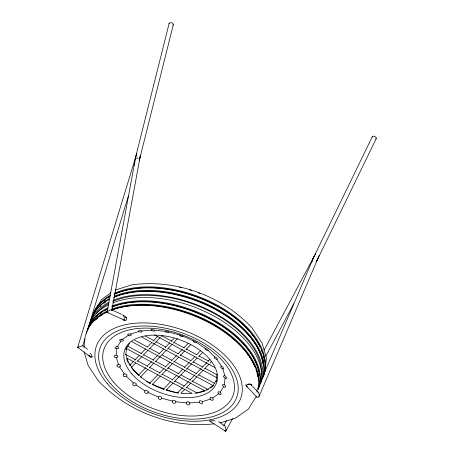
<?xml version="1.0" encoding="UTF-8"?>
<svg xmlns="http://www.w3.org/2000/svg" width="454" height="454" viewBox="0 0 454 454"><rect width="100%" height="100%" fill="white"/><g stroke="black" fill="none" stroke-linecap="round" stroke-linejoin="round"><path stroke-width="0.68" d="M168.74 332.027L168.366 332.481A1.85 1.067 19.9 0 1 166.243 332.254C163.287 330.563 168.059 331.153 168.74 332.027L179.466 334.956L180.102 335.869A1.85 1.067 19.9 0 0 182.264 336.459L182.905 336.034L179.466 334.956M134.515 165.358L134.611 163.372M83.984 347.372L85.193 336.295L86.362 332.952A90.647 52.38 19.9 0 1 107.507 311.728M117.404 357.133L115.078 357.468L113.954 356.708L114.47 355.788L116.093 355.147L116.809 348.593L118.329 348.428A1.85 1.067 19.9 0 0 118.477 347.111L117.472 346.595L116.235 346.748M126.587 347.679L125.86 354.341L128.181 362.02M216.093 381.78L216.893 374.448M224.367 384.561L222.942 384.447A1.85 1.067 19.9 0 0 222.801 385.769L224.645 387.222L225.678 387.063L225.246 385.491L224.367 384.561L225.082 378.012L224.032 377.348A1.85 1.067 19.9 0 1 223.612 375.923C224.94 374.664 227.715 378.29 225.99 378.488M246.533 385.577L246.641 386.32L247.441 386.842M265.034 371.372L266.453 357.951L262.049 342.991L251.839 327.612C221.688 295.531 175.511 278.898 131.836 284.857L115.265 290.066M134.685 162.782L134.917 161.017A66.494 53.322 39.8 0 1 136.819 153.429M161.703 398.203L161.17 397.006A1.85 1.067 19.9 0 0 159.013 396.416C156.006 397.988 160.954 401.625 161.703 398.203L172.435 401.126C171.686 405.178 178.263 403.021 175.034 400.627A1.85 1.067 19.9 0 0 172.912 400.4L172.435 401.126M122.676 314.781L124.646 317.755L124.839 319.599L124.396 320.138L107.07 312.437L134.917 161.017M111.843 310.405L140.326 155.694M135.207 158.792L169.126 23.404M139.418 159.973L173.337 24.584M107.07 312.437C107.916 310.876 110.067 309.719 111.826 309.946L121.644 314.31M136.058 155.875L77.696 347.321L90.579 357.088L91.924 357.258L92.457 356.418M84.813 338.894L82.719 345.715L77.696 347.321L78.292 347.009M87.701 329.417L128.368 196.026M311.694 262.435L312.431 260.273A66.494 52.539 44 0 1 315.746 253.446M209.583 420.574L209.47 420.977L225.644 431.3L226.047 429.546L224.946 426.034L218.425 421.596M245.983 385.616L256.782 397.131C259.631 398.765 259.938 393.385 258.093 392.16L252.583 386.286M256.527 391.234L313.402 257.946M258.905 396.756L318.169 257.872M372.257 136.796L313.095 258.536A2.185 1.3 25.9 0 1 313.578 258.037M317.096 260.278L376.258 138.538M123.392 374.669C121.978 377.121 126.626 377.359 126.961 375.316A1.85 1.067 19.9 0 0 125.537 373.971L124.317 373.954L123.397 374.664M148.163 391.609C148.22 395.86 141.676 391.802 145.91 390.395A1.85 1.067 19.9 0 1 147.959 391.303L148.157 391.603M226.518 420.591L223.85 425.585L224.327 425.421M264.188 349.977L314.531 255.619M225.854 431.113L232.51 418.639M265.789 356.259L293.744 303.862M94.262 311.245L101.588 299.47L110.963 292.813M117.472 346.595L120.94 341.022L122.563 341.13A1.85 1.067 19.9 0 0 123.261 340.012L122.472 339.405L121.269 339.388M125.73 349.58L129.606 343.349M213.147 385.44L216.32 380.339M220.235 392.137L218.714 391.745A1.85 1.067 19.9 0 0 218.016 392.869L219.611 394.583L220.945 394.713L221.109 393.68L220.235 392.137L223.703 386.564M255.891 397.114L248.378 409.082L235.541 418.083L220.462 422.861M193.086 340.687L193.319 341.573A1.85 1.067 19.9 0 0 195.368 342.486L196.372 342.185L182.905 336.164M117.331 365.01C115.288 367.184 119.72 367.78 120.605 366.123A1.85 1.067 19.9 0 0 119.652 364.687L118.426 364.477L117.336 365.005M136.007 384.969C133.646 387.96 130.758 382.665 134.492 382.733A1.85 1.067 19.9 0 1 136.285 383.902L136.007 384.969L144.94 390.781M130.202 364.823L133.629 361.276M134.611 360.26L139.02 355.698M140.978 353.672L145.388 349.109M147.346 347.083L151.749 342.52M153.219 340.999L157.629 336.437M131.268 367.587L135.678 363.024M137.142 361.503L142.04 356.43M143.021 355.42L147.919 350.346M148.901 349.33L160.166 337.674M161.142 336.658L162.123 335.642M138.311 375.367L145.643 367.78M147.113 366.259L151.511 361.707M152.975 360.192L157.861 355.13M158.838 354.12L163.729 349.064M165.194 347.543L169.592 342.991M171.056 341.47L173.99 338.434M140.36 377.115L147.686 369.522M149.156 368.007L154.042 362.945M155.018 361.934L166.26 350.301M167.237 349.285L172.123 344.228M173.105 343.218L177.503 338.661M149.644 383.324L157.952 374.726M159.416 373.211L163.815 368.659M165.279 367.138L170.165 362.082M171.629 360.567L176.515 355.51M177.979 353.995L182.377 349.444M183.842 347.923L188.24 343.372M152.175 384.561L160.483 375.963M161.459 374.953L166.346 369.897M167.322 368.886L172.696 363.325M173.672 362.309L178.558 357.253M180.022 355.737L184.909 350.681M185.885 349.671L190.771 344.614M163.275 389.265L170.602 381.683M172.072 380.163L176.958 375.106M177.934 374.096L182.82 369.034M184.284 367.519L189.17 362.462M190.635 360.941L195.033 356.39M196.503 354.875L200.413 350.829M166.295 390.003L173.139 382.921M174.115 381.91L185.351 370.277M186.327 369.261L191.707 363.699M192.683 362.689L197.081 358.138M198.546 356.617L202.456 352.571M177.599 392.841L182.497 387.767M183.478 386.757L188.376 381.683M189.846 380.163L194.743 375.095M195.719 374.079L201.111 368.506M202.087 367.49L206.984 362.423M207.966 361.407L209.924 359.381M181.112 393.062L184.54 389.515M186.009 387.994L190.907 382.921M191.889 381.91L196.786 376.837M197.768 375.827L203.154 370.248M204.13 369.233L209.027 364.165M210.009 363.149L211.479 361.628M245.512 385.111L250.398 384.243L251.664 385.31M250.744 384.328L250.392 384.521M122.472 339.405L128.454 335.188L130.071 335.557A1.85 1.067 19.9 0 0 131.274 334.712C130.922 332.89 125.633 334.462 128.454 335.188M117.41 357.133L117.665 356.952A1.85 1.067 19.9 0 0 117.245 355.527L116.093 355.147M206.621 389.969L213.335 385.247M212.722 397.965C214.941 401.228 210.191 401.03 210.003 398.181A1.85 1.067 19.9 0 1 211.206 397.318L212.722 397.965L218.703 393.754M151.086 329.893C152.056 329.678 154.893 329.422 154.632 330.801A1.85 1.067 19.9 0 1 152.68 330.96L151.086 329.899M205.168 348.184L204.987 348.973A1.85 1.067 19.9 0 0 206.786 350.142L208.216 350.176L196.236 342.373M116.23 346.748L114.879 347.997L115.248 348.411L116.809 348.593M126.825 317.789L125.293 317.567M130.746 334.065L138.839 331.499L140.343 332.09A1.85 1.067 19.9 0 0 141.971 331.573C142.153 329.967 137.051 330.58 138.839 331.499M197.723 392.744L204.226 390.684M205.526 390.27L206.825 389.861M202.336 401.654C203.874 405.047 198.716 404.185 199.3 401.319A1.85 1.067 19.9 0 1 200.929 400.786L202.336 401.654L210.429 399.094M91.345 356.509L91.799 356.22L91.714 355.425L90.675 353.774A3.065 1.453 48.7 0 0 90.159 353.274M121.263 339.388C119.538 339.263 118.869 341.249 120.94 341.022M82.305 345.727L82.747 345.664L87.594 349.336M108.307 312.63L107.161 312.624M214.895 356.935L214.316 357.559A1.85 1.067 19.9 0 0 215.741 358.91C218.913 360.408 216.615 357.224 214.895 356.935L207.813 350.233M141.739 330.938L151.392 330.2M189.034 402.113L189.783 402.959L199.431 402.216M214.118 423.82C172.004 428.718 127.251 411.562 98.308 380.741L88.19 365.578L84.103 351.765M221.603 366.344L220.667 366.753A1.85 1.067 19.9 0 0 221.626 368.188C224.571 370.322 223.896 367.11 221.603 366.344L216.859 359.205M154.701 330.245L165.245 331.375M175.925 401.779L186.475 402.908C186.282 405.513 190.618 405.734 189.783 402.959M257.157 391.734L258.093 392.16M225.99 378.488L225.082 378.012M189.023 402.108L188.592 401.915A1.85 1.067 19.9 0 0 186.651 402.062L186.475 402.908M148.089 392.472L158.264 396.989M124.038 320.127L123.17 319.554M162.583 336.244L171.879 341.272M174.359 342.611L184.273 347.974M186.134 348.978L196.673 354.676M199.153 356.015L208.448 361.044M154.542 334.939L214.668 367.445M145.331 336.017L154.048 340.727M155.915 341.737L165.869 347.123M168.36 348.468L178.314 353.848M180.181 354.858L190.759 360.578M193.251 361.923L202.586 366.974M205.077 368.319L216.898 374.715M141.625 337.05L216.927 377.768M134.781 340.228L147.192 346.941M149.672 348.28L159.604 353.649M162.084 354.994L172.015 360.357M173.876 361.367L185.045 367.405M186.906 368.41L196.837 373.778M198.699 374.788L214.833 383.511M131.7 341.601L212.988 385.554M127.682 346.124L141.325 353.501M143.804 354.841L153.724 360.209M155.586 361.214L165.506 366.577M167.986 367.916L178.53 373.619M181.01 374.959L190.311 379.987M192.167 380.991L207.671 389.373M126.462 348.507L205.208 391.087M125.287 354.194L135.82 359.891M137.681 360.896L147.601 366.259M149.457 367.263L159.995 372.961M162.475 374.306L172.389 379.663M174.869 381.008L184.171 386.031M186.651 387.375L197.184 393.073M127.165 358.251L192.246 393.442M225.377 431.283L224.764 430.664M123.193 319.52C124.073 320.859 126.672 320.961 126.655 318.963A3.065 2.446 45.9 0 0 126.087 317.028L123.931 315.592A2.298 1.685 50.1 0 0 123.38 315.57M88.859 355.079L89.381 355.556A3.065 1.18 45.2 0 0 89.926 355.959M90.579 357.088L89.671 356.061M133.306 369.715L139.31 375.396M140.314 376.343L141.313 377.291M126.28 376.224L133.357 382.926M256.782 397.131L256.022 396.036M128.096 361.804L133.436 369.84M119.572 366.815L124.317 373.954M222.749 368.676L224.832 375.764M116.343 357.389L118.426 364.477M96.742 316.739A89.517 51.728 19.9 0 1 97.689 315.825M99.721 314.072A89.517 51.728 19.9 0 1 101.923 312.403M104.295 310.848A89.517 51.728 19.9 0 1 106.809 309.407M111.826 307.052A89.517 51.728 19.9 0 1 196.395 312.312A89.517 51.728 19.9 0 1 257.083 365.879M257.531 367.241A89.517 51.728 19.9 0 1 258.718 371.957M258.945 373.284A89.517 51.728 19.9 0 1 259.194 375.242M87.389 330.41A90.647 52.38 19.9 0 1 107.973 307.772M112.166 305.956A90.647 52.38 19.9 0 1 212.171 319.026A90.647 52.38 19.9 0 1 259.688 386.014M111.803 309.98A90.647 52.38 19.9 0 1 210.821 323.674A90.647 52.38 19.9 0 1 258.207 389.827M88.757 326.483A90.647 52.38 19.9 0 1 108.483 304.833M112.728 302.931A90.647 52.38 19.9 0 1 213.471 315.819A90.647 52.38 19.9 0 1 260.715 383.414M95.488 320.212A89.517 51.728 19.9 0 1 97.939 317.976M100.101 316.285A89.517 51.728 19.9 0 1 102.434 314.701M104.914 313.226A89.517 51.728 19.9 0 1 107.524 311.881M111.843 310.02A89.517 51.728 19.9 0 1 255.069 367.314M256.056 370.038A89.517 51.728 19.9 0 1 256.675 372.07M257.026 373.421A89.517 51.728 19.9 0 1 257.685 376.758M96.628 313.181A89.517 51.728 19.9 0 1 108.387 303.624M112.802 301.45A89.517 51.728 19.9 0 1 206.689 309.724A89.517 51.728 19.9 0 1 261.583 371.951M261.583 373.364A89.517 51.728 19.9 0 1 261.521 374.766M86.317 333.225A90.647 52.38 19.9 0 1 107.876 310.706M111.536 309.191A90.647 52.38 19.9 0 1 210.798 322.436A90.647 52.38 19.9 0 1 258.576 388.806M90.976 320.354A90.647 52.38 19.9 0 1 109.38 299.385M113.727 297.308A90.647 52.38 19.9 0 1 215.928 309.815A90.647 52.38 19.9 0 1 262.577 378.608M89.438 324.945A90.647 52.38 19.9 0 1 108.852 302.307M113.148 300.321A90.647 52.38 19.9 0 1 215.134 313.3A90.647 52.38 19.9 0 1 261.391 381.876M100.062 306.779A89.517 51.728 19.9 0 1 100.981 305.86M104.028 303.221A89.517 51.728 19.9 0 1 105.697 301.984M113.75 297.427A89.517 51.728 19.9 0 1 197.377 300.792A89.517 51.728 19.9 0 1 260.097 353.416M260.613 354.778A89.517 51.728 19.9 0 1 262.894 364.17M91.765 318.033A90.647 52.38 19.9 0 1 109.096 298.715M114.096 296.286A90.647 52.38 19.9 0 1 215.786 308.521A90.647 52.38 19.9 0 1 263.133 376.928M92.236 316.881A90.647 52.38 19.9 0 1 109.987 296.263M114.385 294.09A90.647 52.38 19.9 0 1 217.801 306.683A90.647 52.38 19.9 0 1 263.416 376.428M178.121 393.079A88.269 51.007 19.9 0 1 166.039 389.566M163.412 388.658A88.269 51.007 19.9 0 1 152.379 384.237M150.473 383.369A88.269 51.007 19.9 0 1 146.716 381.559M179.279 287.166A88.269 51.007 19.9 0 1 181.299 287.637M189.397 289.822A88.269 51.007 19.9 0 1 191.401 290.441M197.989 292.688A88.269 51.007 19.9 0 1 199.947 293.42M92.417 316.517A90.647 52.38 19.9 0 1 110.356 295.242M114.164 293.335A90.647 52.38 19.9 0 1 217.784 305.451A90.647 52.38 19.9 0 1 263.785 375.407M103.711 301.042A89.517 51.728 19.9 0 1 105.283 299.748M108.12 297.716A89.517 51.728 19.9 0 1 109.323 296.95M114.402 294.232A89.517 51.728 19.9 0 1 259.87 346.55M261.356 349.943A89.517 51.728 19.9 0 1 262.56 353.348M263.314 356.055A89.517 51.728 19.9 0 1 263.746 358.064M263.973 359.386A89.517 51.728 19.9 0 1 264.222 361.344M87.622 329.479A90.647 52.38 19.9 0 1 107.604 308.794M111.797 306.978A90.647 52.38 19.9 0 1 211.802 320.047A90.647 52.38 19.9 0 1 259.319 387.035M213.153 386.002A48.76 28.176 19.9 0 1 210.44 388.096M208.596 389.209A48.76 28.176 19.9 0 1 207.285 389.878M204.885 390.911A48.76 28.176 19.9 0 1 194.823 393.283M191.378 393.573A48.76 28.176 19.9 0 1 181.191 393.26M178.49 392.92A48.76 28.176 19.9 0 1 166.26 390.139M164.246 389.487A48.76 28.176 19.9 0 1 152.561 384.527M150.138 383.216A48.76 28.176 19.9 0 1 141.177 377.274M138.952 375.452A48.76 28.176 19.9 0 1 131.739 367.944M130.071 365.618A48.76 28.176 19.9 0 1 128.97 363.864M128.317 362.695A48.76 28.176 19.9 0 1 127.733 361.532M127.415 360.856A48.76 28.176 19.9 0 1 126.592 358.819M211.292 421.811A3.065 0.755 4.1 0 1 210.219 421.284L211.087 420.745L213.692 420.688A3.065 0.953 -1.2 0 1 215.168 421.142M247.736 384.396A3.065 2.02 -11.7 0 1 249.808 383.885L251.845 384.708A2.298 1.311 -11.2 0 1 251.72 385.838M139.446 159.655A2.185 1.22 14.1 0 1 139.242 160.251M135.292 159.45A2.185 1.22 14.1 0 1 135.888 158.213A2.185 1.22 14.1 0 1 138.243 158.418M169.098 23.727A2.185 1.22 14.1 0 1 171.901 22.927A2.185 1.22 14.1 0 1 172.855 25.084M317.142 259.932A2.185 1.3 25.9 0 1 316.614 260.778M372.212 137.142A2.185 1.3 25.9 0 1 374.942 136.563A2.185 1.3 25.9 0 1 375.776 139.037M140.337 155.643A66.494 53.322 39.8 0 1 140.093 156.919M139.957 157.555A66.494 53.322 39.8 0 1 139.304 160.143M319.134 255.545A66.494 52.539 44 0 1 316.137 261.833M110.339 383.392A72.657 41.984 19.9 0 0 230.984 406.398A72.657 41.984 19.9 0 0 163.934 327.919A72.657 41.984 19.9 0 0 110.339 383.392M107.258 383.511A76.732 44.339 19.9 0 0 234.667 407.805A76.732 44.339 19.9 0 0 163.86 324.928A76.732 44.339 19.9 0 0 107.258 383.511M113.772 382.296A68.588 39.634 19.9 0 0 227.653 404.015A68.588 39.634 19.9 0 0 164.359 329.933A68.588 39.634 19.9 0 0 113.772 382.296M131.671 373.67A48.76 28.176 19.9 0 0 212.637 389.106A48.76 28.176 19.9 0 0 167.639 336.437A48.76 28.176 19.9 0 0 131.671 373.67"/></g></svg>
